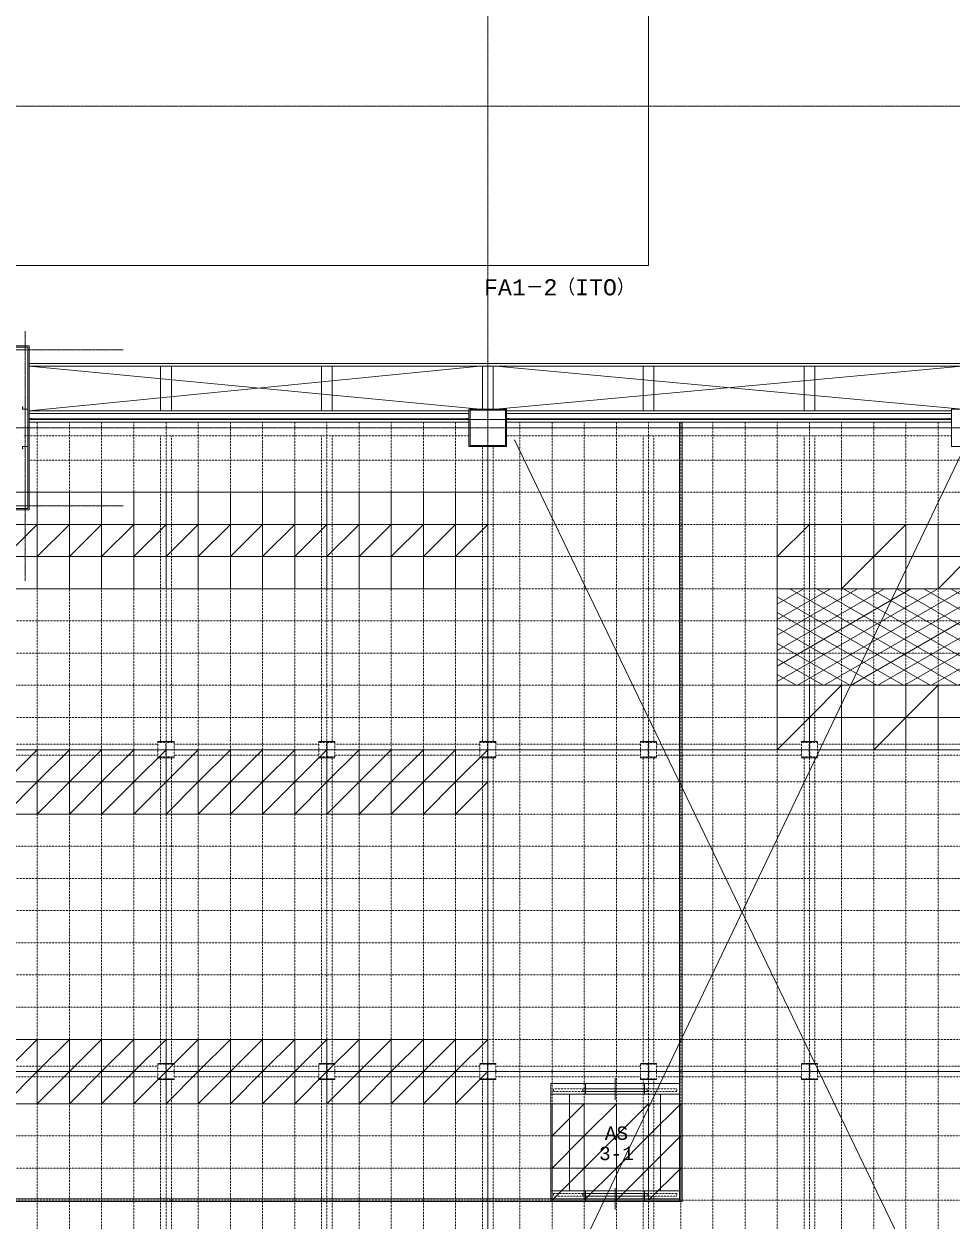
# Model space of a CAD drawing. Extents: x 73996 to 686888, y -9729 to 263202.
# Drawn here: x 337276 to 354586, y 202415 to 224733 of the extents above; entities that cross this region are included whole.
import ezdxf
from ezdxf.enums import TextEntityAlignment as Align

# ---------------------------------------------------------------- set-up
doc = ezdxf.new("R2010")
doc.units = 0
doc.header["$LTSCALE"] = 20
doc.linetypes.add('Data Center Layout_L20$0$CENTER', pattern=[2, 1.25, -0.25, 0.25, -0.25])
doc.linetypes.add('Data Center Layout_L20$0$DOTK1', pattern=[0.1, 0.05, -0.05])
for name, color, linetype, lineweight in [('Data Center Layout_L20$0$$ALDG', 252, 'Data Center Layout_L20$0$DOTK1', 0), ('Data Center Layout_L20$0$$ALDG-P', 252, 'Continuous', 0), ('Data Center Layout_L20$0$$AREA-RC', 252, 'Continuous', 0), ('Data Center Layout_L20$0$$OOBIKI', 252, 'Data Center Layout_L20$0$DOTK1', 0), ('Data Center Layout_L20$0$ARC', 252, 'Continuous', 0), ('Data Center Layout_L20$0$H-SIN', 252, 'Data Center Layout_L20$0$CENTER', 9), ('Data Center Layout_L20$0$HOJO1', 252, 'Continuous', 0), ('Data Center Layout_L20$0$K-SIN', 252, 'Data Center Layout_L20$0$CENTER', 9)]:
    doc.layers.add(name, color=color, linetype=linetype, lineweight=lineweight)
doc.styles.add('Data Center Layout_L20$0$ATS', font='monotxt', dxfattribs={"bigfont": 'BIGFONT'})

# ---------------------------------------------------------------- blocks, each defined once
blk = doc.blocks.new('Data Center Layout_L20$0$45%-AL-G')
blk.add_line((600, 600), (0, 0))
blk.add_lwpolyline([(0, 0), (600, 0), (600, 600), (0, 600)], close=True)
blk = doc.blocks.new('Data Center Layout_L20$0$BLANK')
blk.add_lwpolyline([(0, 0), (600, 0), (600, 600), (0, 600)], close=True)
blk = doc.blocks.new('Data Center Layout_L20$0$A$C80dc7663')
at = {"layer": 'Data Center Layout_L20$0$$ALDG-P', "linetype": 'Data Center Layout_L20$0$DOTK1'}
h = blk.add_hatch(dxfattribs=at)
h.set_pattern_fill('EXP', color=256, scale=100, style=0)
h.set_pattern_definition([(30, (275940.24, 28654.4), (-125, 216.50635), []), (330, (275940.24, 28654.4), (125, 216.50635), [])])
h.paths.add_polyline_path([(393340.24, 179245.59), (398140.24, 179245.59), (398140.24, 181045.59), (393340.24, 181045.59)])
at = {"layer": 'Data Center Layout_L20$0$$ALDG'}
for p, q in [((379540.24, 148995.59), (379540.24, 184153.09)), ((380140.24, 184153.09), (380140.24, 148995.59)), ((380740.24, 148995.59), (380740.24, 184153.09)), ((381340.24, 184153.09), (381340.24, 148995.59)), ((381940.24, 148995.59), (381940.24, 184153.09)), ((382540.24, 184153.09), (382540.24, 148995.59)), ((383140.24, 148995.59), (383140.24, 184153.09)), ((383740.24, 184153.09), (383740.24, 148995.59)), ((384340.24, 148995.59), (384340.24, 184153.09)), ((384940.24, 184153.09), (384940.24, 148995.59)), ((385540.24, 148995.59), (385540.24, 184153.09)), ((386140.24, 184153.09), (386140.24, 148995.59)), ((386740.24, 148995.59), (386740.24, 184153.09)), ((387340.24, 148995.59), (387340.24, 184153.09)), ((388540.24, 184153.09), (388540.24, 148995.59)), ((389140.24, 148995.59), (389140.24, 184153.09)), ((389740.24, 184153.09), (389740.24, 148995.59)), ((390340.24, 148995.59), (390340.24, 184153.09)), ((390940.24, 184153.09), (390940.24, 148395.59)), ((391540.24, 148395.59), (391540.24, 184153.09)), ((392140.24, 184153.09), (392140.24, 148395.59)), ((392740.24, 148395.59), (392740.24, 184153.09)), ((393340.24, 184153.09), (393340.24, 148395.59)), ((393940.24, 148395.59), (393940.24, 184153.09)), ((394540.24, 184153.09), (394540.24, 148395.59)), ((395140.24, 148395.59), (395140.24, 184153.09)), ((395740.24, 184153.09), (395740.24, 148395.59)), ((396340.24, 148395.59), (396340.24, 184153.09)), ((387590.24, 184045.59), (379390.24, 184045.59)), ((388290.24, 184045.59), (396590.24, 184045.59)), ((387940.24, 183695.59), (387940.24, 166395.59)), ((379390.24, 183445.59), (405940.24, 183445.59)), ((426590.24, 182845.59), (379440.24, 182845.59)), ((490090.24, 182245.59), (334590.24, 182245.59)), ((490090.24, 181645.59), (339340.24, 181645.59)), ((339340.24, 181045.59), (490090.24, 181045.59)), ((490090.24, 180445.59), (339340.24, 180445.59)), ((531290.24, 179845.59), (334590.24, 179845.59)), ((334590.24, 179245.59), (531290.24, 179245.59)), ((531290.24, 178645.59), (334590.24, 178645.59)), ((334590.24, 178045.59), (531290.24, 178045.59)), ((334590.24, 177445.59), (531290.24, 177445.59)), ((531290.24, 176845.59), (334590.24, 176845.59)), ((334590.24, 176245.59), (531290.24, 176245.59)), ((531290.24, 175645.59), (334590.24, 175645.59)), ((531290.24, 175045.59), (334590.24, 175045.59)), ((334590.24, 174445.59), (531290.24, 174445.59)), ((531290.24, 173845.59), (334590.24, 173845.59)), ((334590.24, 173245.59), (531290.24, 173245.59)), ((334590.24, 172645.59), (531290.24, 172645.59)), ((334590.24, 172045.59), (531290.24, 172045.59)), ((531290.24, 171445.59), (334590.24, 171445.59)), ((334590.24, 170845.59), (531290.24, 170845.59)), ((531290.24, 170245.59), (334590.24, 170245.59)), ((334590.24, 169645.59), (531290.24, 169645.59))]:
    blk.add_line(p, q, dxfattribs=at)
at = {"layer": 'Data Center Layout_L20$0$$ALDG-P'}
for points in [[(393340.24, 181045.59), (398140.24, 181045.59), (398140.24, 182245.59), (393340.24, 182245.59)], [(393340.24, 178045.59), (398140.24, 178045.59), (398140.24, 179245.59), (393340.24, 179245.59)]]:
    blk.add_lwpolyline(points, close=True, dxfattribs=at)
at = {"layer": 'Data Center Layout_L20$0$$AREA-RC'}
for points in [[(334590.24, 182845.59), (334590.24, 184203.09), (372590.24, 184203.09), (372590.24, 182845.59), (342940.24, 182845.59), (342940.24, 181045.59), (387940.24, 181045.59), (387940.24, 182845.59), (379390.24, 182845.59), (379390.24, 184203.09), (396590.24, 184203.09), (396590.24, 183695.59), (396940.24, 183695.59), (396940.24, 182245.59), (393340.24, 182245.59), (393340.24, 178045.59), (396940.24, 178045.59), (396940.24, 166645.59), (336340.24, 166645.59), (336340.24, 178645.59), (339940.24, 178645.59), (339940.24, 182845.59)], [(342940.24, 176845.59), (387940.24, 176845.59), (387940.24, 178045.59), (342940.24, 178045.59)], [(342940.24, 171445.59), (387940.24, 171445.59), (387940.24, 172645.59), (342940.24, 172645.59)], [(389140.24, 169645.59), (391540.24, 169645.59), (391540.24, 171445.59), (389140.24, 171445.59)]]:
    blk.add_lwpolyline(points, close=True, dxfattribs=at)
at = {"layer": 'Data Center Layout_L20$0$$OOBIKI'}
for p, q in [((379290.24, 183895.59), (387590.24, 183895.59)), ((381840.24, 178195.59), (381840.24, 183895.59)), ((382040.24, 178195.59), (382040.24, 183895.59)), ((384840.24, 178195.59), (384840.24, 183895.59)), ((385040.24, 178195.59), (385040.24, 183895.59)), ((387840.24, 178195.59), (387840.24, 183695.59)), ((388040.24, 178195.59), (388040.24, 183695.59)), ((388290.24, 183895.59), (396590.24, 183895.59)), ((390840.24, 178195.59), (390840.24, 183895.59)), ((391040.24, 178195.59), (391040.24, 183895.59)), ((393840.24, 178195.59), (393840.24, 183895.59)), ((394040.24, 178195.59), (394040.24, 183895.59)), ((381790.24, 178145.59), (379090.24, 178145.59)), ((384790.24, 178145.59), (382090.24, 178145.59)), ((387790.24, 178145.59), (385090.24, 178145.59)), ((390790.24, 178145.59), (388090.24, 178145.59)), ((393790.24, 178145.59), (391090.24, 178145.59)), ((396790.24, 178145.59), (394090.24, 178145.59)), ((379090.24, 177945.59), (381790.24, 177945.59)), ((381840.24, 172195.59), (381840.24, 177895.59)), ((382040.24, 172195.59), (382040.24, 177895.59)), ((382090.24, 177945.59), (384790.24, 177945.59)), ((384840.24, 172195.59), (384840.24, 177895.59)), ((385040.24, 172195.59), (385040.24, 177895.59)), ((385090.24, 177945.59), (387790.24, 177945.59)), ((387840.24, 172195.59), (387840.24, 177895.59)), ((388040.24, 172195.59), (388040.24, 177895.59)), ((388090.24, 177945.59), (390790.24, 177945.59)), ((390840.24, 172195.59), (390840.24, 177895.59)), ((391040.24, 172195.59), (391040.24, 177895.59)), ((391090.24, 177945.59), (393790.24, 177945.59)), ((393840.24, 172195.59), (393840.24, 177895.59)), ((394040.24, 172195.59), (394040.24, 177895.59)), ((394090.24, 177945.59), (396790.24, 177945.59)), ((381790.24, 172145.59), (379090.24, 172145.59)), ((384790.24, 172145.59), (382090.24, 172145.59)), ((387790.24, 172145.59), (385090.24, 172145.59)), ((390790.24, 172145.59), (388090.24, 172145.59)), ((393790.24, 172145.59), (391090.24, 172145.59)), ((396790.24, 172145.59), (394090.24, 172145.59)), ((379090.24, 171945.59), (381790.24, 171945.59)), ((381840.24, 166195.59), (381840.24, 171895.59)), ((382040.24, 166195.59), (382040.24, 171895.59)), ((382090.24, 171945.59), (384790.24, 171945.59)), ((384840.24, 166195.59), (384840.24, 171895.59)), ((385040.24, 166195.59), (385040.24, 171895.59)), ((385090.24, 171945.59), (387790.24, 171945.59)), ((387840.24, 166395.59), (387840.24, 171895.59)), ((388040.24, 166395.59), (388040.24, 171895.59)), ((388090.24, 171945.59), (390790.24, 171945.59)), ((390840.24, 166195.59), (390840.24, 171895.59)), ((391040.24, 166195.59), (391040.24, 171895.59)), ((391090.24, 171945.59), (393790.24, 171945.59)), ((393840.24, 166195.59), (393840.24, 171895.59)), ((394040.24, 166195.59), (394040.24, 171895.59)), ((394090.24, 171945.59), (396790.24, 171945.59))]:
    blk.add_line(p, q, dxfattribs=at)
at = {"layer": 'Data Center Layout_L20$0$$OOBIKI', "linetype": 'Data Center Layout_L20$0$DOTK1'}
for points in [[(381790.24, 178195.59), (382090.24, 178195.59), (382090.24, 178180.59), (381945.24, 178180.59), (381945.24, 177910.59), (382090.24, 177910.59), (382090.24, 177895.59), (381790.24, 177895.59), (381790.24, 177910.59), (381935.24, 177910.59), (381935.24, 178180.59), (381790.24, 178180.59)], [(384790.24, 178195.59), (385090.24, 178195.59), (385090.24, 178180.59), (384945.24, 178180.59), (384945.24, 177910.59), (385090.24, 177910.59), (385090.24, 177895.59), (384790.24, 177895.59), (384790.24, 177910.59), (384935.24, 177910.59), (384935.24, 178180.59), (384790.24, 178180.59)], [(387790.24, 178195.59), (388090.24, 178195.59), (388090.24, 178180.59), (387945.24, 178180.59), (387945.24, 177910.59), (388090.24, 177910.59), (388090.24, 177895.59), (387790.24, 177895.59), (387790.24, 177910.59), (387935.24, 177910.59), (387935.24, 178180.59), (387790.24, 178180.59)], [(390790.24, 178195.59), (391090.24, 178195.59), (391090.24, 178180.59), (390945.24, 178180.59), (390945.24, 177910.59), (391090.24, 177910.59), (391090.24, 177895.59), (390790.24, 177895.59), (390790.24, 177910.59), (390935.24, 177910.59), (390935.24, 178180.59), (390790.24, 178180.59)], [(393790.24, 178195.59), (394090.24, 178195.59), (394090.24, 178180.59), (393945.24, 178180.59), (393945.24, 177910.59), (394090.24, 177910.59), (394090.24, 177895.59), (393790.24, 177895.59), (393790.24, 177910.59), (393935.24, 177910.59), (393935.24, 178180.59), (393790.24, 178180.59)], [(381790.24, 172195.59), (382090.24, 172195.59), (382090.24, 172180.59), (381945.24, 172180.59), (381945.24, 171910.59), (382090.24, 171910.59), (382090.24, 171895.59), (381790.24, 171895.59), (381790.24, 171910.59), (381935.24, 171910.59), (381935.24, 172180.59), (381790.24, 172180.59)], [(384790.24, 172195.59), (385090.24, 172195.59), (385090.24, 172180.59), (384945.24, 172180.59), (384945.24, 171910.59), (385090.24, 171910.59), (385090.24, 171895.59), (384790.24, 171895.59), (384790.24, 171910.59), (384935.24, 171910.59), (384935.24, 172180.59), (384790.24, 172180.59)], [(387790.24, 172195.59), (388090.24, 172195.59), (388090.24, 172180.59), (387945.24, 172180.59), (387945.24, 171910.59), (388090.24, 171910.59), (388090.24, 171895.59), (387790.24, 171895.59), (387790.24, 171910.59), (387935.24, 171910.59), (387935.24, 172180.59), (387790.24, 172180.59)], [(390790.24, 172195.59), (391090.24, 172195.59), (391090.24, 172180.59), (390945.24, 172180.59), (390945.24, 171910.59), (391090.24, 171910.59), (391090.24, 171895.59), (390790.24, 171895.59), (390790.24, 171910.59), (390935.24, 171910.59), (390935.24, 172180.59), (390790.24, 172180.59)], [(393790.24, 172195.59), (394090.24, 172195.59), (394090.24, 172180.59), (393945.24, 172180.59), (393945.24, 171910.59), (394090.24, 171910.59), (394090.24, 171895.59), (393790.24, 171895.59), (393790.24, 171910.59), (393935.24, 171910.59), (393935.24, 172180.59), (393790.24, 172180.59)]]:
    blk.add_lwpolyline(points, close=True, dxfattribs=at)
at = {"layer": 'Data Center Layout_L20$0$$OOBIKI'}
for points in [[(381790.24, 177895.59), (382090.24, 177895.59), (382090.24, 178195.59), (381790.24, 178195.59)], [(384790.24, 177895.59), (385090.24, 177895.59), (385090.24, 178195.59), (384790.24, 178195.59)], [(387790.24, 177895.59), (388090.24, 177895.59), (388090.24, 178195.59), (387790.24, 178195.59)], [(390790.24, 177895.59), (391090.24, 177895.59), (391090.24, 178195.59), (390790.24, 178195.59)], [(393790.24, 177895.59), (394090.24, 177895.59), (394090.24, 178195.59), (393790.24, 178195.59)], [(381790.24, 171895.59), (382090.24, 171895.59), (382090.24, 172195.59), (381790.24, 172195.59)], [(384790.24, 171895.59), (385090.24, 171895.59), (385090.24, 172195.59), (384790.24, 172195.59)], [(387790.24, 171895.59), (388090.24, 171895.59), (388090.24, 172195.59), (387790.24, 172195.59)], [(390790.24, 171895.59), (391090.24, 171895.59), (391090.24, 172195.59), (390790.24, 172195.59)], [(393790.24, 171895.59), (394090.24, 171895.59), (394090.24, 172195.59), (393790.24, 172195.59)]]:
    blk.add_lwpolyline(points, close=True, dxfattribs=at)
at = {"layer": 'Data Center Layout_L20$0$ARC'}
for p, q in [((378640.24, 185575.59), (379390.24, 185575.59)), ((378640.24, 185550.59), (379365.24, 185550.59)), ((379365.24, 182540.59), (379365.24, 185550.59)), ((379390.24, 182515.59), (379390.24, 185575.59)), ((424540.24, 185245.59), (379390.24, 185245.59)), ((387790.24, 184395.59), (379390.24, 185195.59)), ((379390.24, 184365.59), (387790.24, 185195.59)), ((424490.24, 185195.59), (379390.24, 185195.59)), ((396790.24, 184395.59), (388090.24, 185195.59)), ((388090.24, 184395.59), (396790.24, 185195.59)), ((387590.24, 184365.59), (379390.24, 184365.59)), ((396590.24, 184365.59), (388290.24, 184365.59)), ((387590.24, 184315.59), (379390.24, 184315.59)), ((387590.24, 184215.59), (379390.24, 184215.59)), ((387590.24, 184203.09), (379390.24, 184203.09)), ((387590.24, 184153.09), (379390.24, 184153.09)), ((396590.24, 184315.59), (388290.24, 184315.59)), ((396590.24, 184215.59), (388290.24, 184215.59)), ((396590.24, 184203.09), (388290.24, 184203.09)), ((396590.24, 184153.09), (388290.24, 184153.09)), ((391515.24, 169670.59), (391515.24, 184153.09)), ((391565.24, 169620.59), (391565.24, 184153.09)), ((378640.24, 182540.59), (379365.24, 182540.59)), ((378640.24, 182515.59), (379390.24, 182515.59)), ((339915.7, 169620.59), (391565.24, 169620.59)), ((339965.24, 169670.59), (391515.24, 169670.59))]:
    blk.add_line(p, q, dxfattribs=at)
at = {"layer": 'Data Center Layout_L20$0$ARC', "linetype": 'Continuous'}
for p, q in [((390315.24, 171920.59), (390315.24, 171520.59)), ((389765.24, 171820.59), (389765.24, 171620.59)), ((390865.24, 171820.59), (390865.24, 171620.59)), ((389115.24, 171620.59), (391515.24, 171620.59)), ((389465.24, 171620.59), (389465.24, 169820.59)), ((391165.24, 171620.59), (391165.24, 169820.59)), ((390315.24, 169470.59), (390315.24, 169870.59)), ((389115.24, 169820.59), (391515.24, 169820.59)), ((389765.24, 169620.59), (389765.24, 169820.59)), ((390865.24, 169620.59), (390865.24, 169820.59))]:
    blk.add_line(p, q, dxfattribs=at)
at = {"layer": 'Data Center Layout_L20$0$ARC'}
for points in [[(390940.24, 187070.59), (355000.24, 187070.59), (355000.24, 202045.59), (390940.24, 202045.59)], [(381840.24, 184365.59), (382040.24, 184365.59), (382040.24, 185195.59), (381840.24, 185195.59)], [(384840.24, 184365.59), (385040.24, 184365.59), (385040.24, 185195.59), (384840.24, 185195.59)], [(387840.24, 184395.59), (388040.24, 184395.59), (388040.24, 185195.59), (387840.24, 185195.59)], [(390840.24, 184365.59), (391040.24, 184365.59), (391040.24, 185195.59), (390840.24, 185195.59)], [(393840.24, 184365.59), (394040.24, 184365.59), (394040.24, 185195.59), (393840.24, 185195.59)], [(387590.24, 183695.59), (387590.24, 184395.59), (388290.24, 184395.59), (388290.24, 183695.59)], [(387610.24, 183715.59), (387610.24, 184375.59), (388270.24, 184375.59), (388270.24, 183715.59)], [(396590.24, 183695.59), (396590.24, 184395.59), (397290.24, 184395.59), (397290.24, 183695.59)], [(393340.24, 179245.59), (398140.24, 179245.59), (398140.24, 181045.59), (393340.24, 181045.59)]]:
    blk.add_lwpolyline(points, close=True, dxfattribs=at)
for points in [[(379275.24, 184435.59), (379265.24, 184435.59), (379265.24, 184395.59), (379365.24, 184395.59), (379365.24, 184435.59), (379355.24, 184435.59)], [(379430.24, 184225.59), (379430.24, 184215.59), (379390.24, 184215.59), (379390.24, 184315.59), (379430.24, 184315.59), (379430.24, 184305.59)], [(387550.24, 184225.59), (387550.24, 184215.59), (387590.24, 184215.59), (387590.24, 184315.59), (387550.24, 184315.59), (387550.24, 184305.59)], [(388330.24, 184225.59), (388330.24, 184215.59), (388290.24, 184215.59), (388290.24, 184315.59), (388330.24, 184315.59), (388330.24, 184305.59)], [(396550.24, 184225.59), (396550.24, 184215.59), (396590.24, 184215.59), (396590.24, 184315.59), (396550.24, 184315.59), (396550.24, 184305.59)], [(379275.24, 183655.59), (379265.24, 183655.59), (379265.24, 183695.59), (379365.24, 183695.59), (379365.24, 183655.59), (379355.24, 183655.59)]]:
    blk.add_lwpolyline(points, dxfattribs=at)
at = {"layer": 'Data Center Layout_L20$0$ARC', "flags": 128}
blk.add_lwpolyline([(391515.24, 171820.59), (391515.24, 169620.59), (389115.24, 169620.59), (389115.24, 171820.59), (391515.24, 171820.59), (391515.24, 171820.59)], close=True, dxfattribs=at)
at = {"layer": 'Data Center Layout_L20$0$ARC', "linetype": 'Data Center Layout_L20$0$DOTK1'}
for points in [[(389765.24, 171720.59), (389765.24, 171670.59), (389165.24, 171670.59), (389165.24, 171720.59)], [(390865.24, 171720.59), (390865.24, 171670.59), (391465.24, 171670.59), (391465.24, 171720.59)], [(389765.24, 169720.59), (389765.24, 169770.59), (389165.24, 169770.59), (389165.24, 169720.59)], [(390865.24, 169720.59), (390865.24, 169770.59), (391465.24, 169770.59), (391465.24, 169720.59)]]:
    blk.add_lwpolyline(points, close=True, dxfattribs=at)
at = {"layer": 'Data Center Layout_L20$0$ARC', "linetype": 'Continuous'}
for points in [[(390315.24, 171720.59), (390315.24, 171670.59), (389715.24, 171670.59), (389715.24, 171720.59)], [(390315.24, 171720.59), (390315.24, 171670.59), (390915.24, 171670.59), (390915.24, 171720.59)], [(390315.24, 169720.59), (390315.24, 169770.59), (389715.24, 169770.59), (389715.24, 169720.59)], [(390315.24, 169720.59), (390315.24, 169770.59), (390915.24, 169770.59), (390915.24, 169720.59)]]:
    blk.add_lwpolyline(points, close=True, dxfattribs=at)
at = {"layer": 'Data Center Layout_L20$0$H-SIN'}
for p, q in [((387940.24, 124521.53), (387940.24, 230045.59)), ((294307.41, 190045.59), (588940.24, 190045.59)), ((294307.41, 184045.59), (588940.24, 184045.59)), ((294307.41, 178045.59), (588940.24, 178045.59)), ((294307.41, 172045.59), (588940.24, 172045.59))]:
    blk.add_line(p, q, dxfattribs=at)
at = {"layer": 'Data Center Layout_L20$0$HOJO1'}
for p, q in [((388440.24, 183820.59), (396840.24, 166395.59)), ((388440.24, 166145.59), (396840.24, 183695.59))]:
    blk.add_line(p, q, dxfattribs=at)
at = {"layer": 'Data Center Layout_L20$0$K-SIN'}
for p, q in [((379315.24, 181195.59), (379315.24, 185850.59)), ((372078.81, 185500.59), (381140.24, 185500.59)), ((372078.81, 182590.59), (381140.24, 182590.59))]:
    blk.add_line(p, q, dxfattribs=at)
at = {"layer": 'Data Center Layout_L20$0$$ALDG-P'}
for name, p in [('Data Center Layout_L20$0$BLANK', (378940.24, 182245.59)), ('Data Center Layout_L20$0$BLANK', (379540.24, 182245.59)), ('Data Center Layout_L20$0$BLANK', (380140.24, 182245.59)), ('Data Center Layout_L20$0$BLANK', (380740.24, 182245.59)), ('Data Center Layout_L20$0$BLANK', (381340.24, 182245.59)), ('Data Center Layout_L20$0$BLANK', (381940.24, 182245.59)), ('Data Center Layout_L20$0$BLANK', (382540.24, 182245.59)), ('Data Center Layout_L20$0$BLANK', (383140.24, 182245.59)), ('Data Center Layout_L20$0$BLANK', (383740.24, 182245.59)), ('Data Center Layout_L20$0$BLANK', (384340.24, 182245.59)), ('Data Center Layout_L20$0$BLANK', (384940.24, 182245.59)), ('Data Center Layout_L20$0$BLANK', (385540.24, 182245.59)), ('Data Center Layout_L20$0$BLANK', (386140.24, 182245.59)), ('Data Center Layout_L20$0$BLANK', (386740.24, 182245.59)), ('Data Center Layout_L20$0$BLANK', (387340.24, 182245.59)), ('Data Center Layout_L20$0$45%-AL-G', (378940.24, 181645.59)), ('Data Center Layout_L20$0$45%-AL-G', (379540.24, 181645.59)), ('Data Center Layout_L20$0$45%-AL-G', (380140.24, 181645.59)), ('Data Center Layout_L20$0$45%-AL-G', (380740.24, 181645.59)), ('Data Center Layout_L20$0$45%-AL-G', (381340.24, 181645.59)), ('Data Center Layout_L20$0$45%-AL-G', (381940.24, 181645.59)), ('Data Center Layout_L20$0$45%-AL-G', (382540.24, 181645.59)), ('Data Center Layout_L20$0$45%-AL-G', (383140.24, 181645.59)), ('Data Center Layout_L20$0$45%-AL-G', (383740.24, 181645.59)), ('Data Center Layout_L20$0$45%-AL-G', (384340.24, 181645.59)), ('Data Center Layout_L20$0$45%-AL-G', (384940.24, 181645.59)), ('Data Center Layout_L20$0$45%-AL-G', (385540.24, 181645.59)), ('Data Center Layout_L20$0$45%-AL-G', (386140.24, 181645.59)), ('Data Center Layout_L20$0$45%-AL-G', (386740.24, 181645.59)), ('Data Center Layout_L20$0$45%-AL-G', (387340.24, 181645.59)), ('Data Center Layout_L20$0$45%-AL-G', (393340.24, 181645.59)), ('Data Center Layout_L20$0$BLANK', (393940.24, 181645.59)), ('Data Center Layout_L20$0$BLANK', (394540.24, 181645.59)), ('Data Center Layout_L20$0$45%-AL-G', (395140.24, 181645.59)), ('Data Center Layout_L20$0$BLANK', (395740.24, 181645.59)), ('Data Center Layout_L20$0$BLANK', (396340.24, 181645.59)), ('Data Center Layout_L20$0$BLANK', (378940.24, 181045.59)), ('Data Center Layout_L20$0$BLANK', (379540.24, 181045.59)), ('Data Center Layout_L20$0$BLANK', (380140.24, 181045.59)), ('Data Center Layout_L20$0$BLANK', (380740.24, 181045.59)), ('Data Center Layout_L20$0$BLANK', (381340.24, 181045.59)), ('Data Center Layout_L20$0$BLANK', (381940.24, 181045.59)), ('Data Center Layout_L20$0$BLANK', (382540.24, 181045.59)), ('Data Center Layout_L20$0$BLANK', (383140.24, 181045.59)), ('Data Center Layout_L20$0$BLANK', (383740.24, 181045.59)), ('Data Center Layout_L20$0$BLANK', (384340.24, 181045.59)), ('Data Center Layout_L20$0$BLANK', (384940.24, 181045.59)), ('Data Center Layout_L20$0$BLANK', (385540.24, 181045.59)), ('Data Center Layout_L20$0$BLANK', (386140.24, 181045.59)), ('Data Center Layout_L20$0$BLANK', (386740.24, 181045.59)), ('Data Center Layout_L20$0$BLANK', (387340.24, 181045.59)), ('Data Center Layout_L20$0$BLANK', (393340.24, 181045.59)), ('Data Center Layout_L20$0$BLANK', (393940.24, 181045.59)), ('Data Center Layout_L20$0$45%-AL-G', (394540.24, 181045.59)), ('Data Center Layout_L20$0$BLANK', (395140.24, 181045.59)), ('Data Center Layout_L20$0$BLANK', (395740.24, 181045.59)), ('Data Center Layout_L20$0$45%-AL-G', (396340.24, 181045.59)), ('Data Center Layout_L20$0$BLANK', (393340.24, 178645.59)), ('Data Center Layout_L20$0$45%-AL-G', (393940.24, 178645.59)), ('Data Center Layout_L20$0$BLANK', (394540.24, 178645.59)), ('Data Center Layout_L20$0$BLANK', (395140.24, 178645.59)), ('Data Center Layout_L20$0$45%-AL-G', (395740.24, 178645.59)), ('Data Center Layout_L20$0$BLANK', (396340.24, 178645.59)), ('Data Center Layout_L20$0$45%-AL-G', (393340.24, 178045.59)), ('Data Center Layout_L20$0$BLANK', (393940.24, 178045.59)), ('Data Center Layout_L20$0$BLANK', (394540.24, 178045.59)), ('Data Center Layout_L20$0$45%-AL-G', (395140.24, 178045.59)), ('Data Center Layout_L20$0$BLANK', (395740.24, 178045.59)), ('Data Center Layout_L20$0$BLANK', (396340.24, 178045.59)), ('Data Center Layout_L20$0$45%-AL-G', (378940.24, 177445.59)), ('Data Center Layout_L20$0$45%-AL-G', (379540.24, 177445.59)), ('Data Center Layout_L20$0$45%-AL-G', (380140.24, 177445.59)), ('Data Center Layout_L20$0$45%-AL-G', (380740.24, 177445.59)), ('Data Center Layout_L20$0$45%-AL-G', (381340.24, 177445.59)), ('Data Center Layout_L20$0$45%-AL-G', (381940.24, 177445.59)), ('Data Center Layout_L20$0$45%-AL-G', (382540.24, 177445.59)), ('Data Center Layout_L20$0$45%-AL-G', (383140.24, 177445.59)), ('Data Center Layout_L20$0$45%-AL-G', (383740.24, 177445.59)), ('Data Center Layout_L20$0$45%-AL-G', (384340.24, 177445.59)), ('Data Center Layout_L20$0$45%-AL-G', (384940.24, 177445.59)), ('Data Center Layout_L20$0$45%-AL-G', (385540.24, 177445.59)), ('Data Center Layout_L20$0$45%-AL-G', (386140.24, 177445.59)), ('Data Center Layout_L20$0$45%-AL-G', (386740.24, 177445.59)), ('Data Center Layout_L20$0$45%-AL-G', (387340.24, 177445.59)), ('Data Center Layout_L20$0$45%-AL-G', (378940.24, 176845.59)), ('Data Center Layout_L20$0$45%-AL-G', (379540.24, 176845.59)), ('Data Center Layout_L20$0$45%-AL-G', (380140.24, 176845.59)), ('Data Center Layout_L20$0$45%-AL-G', (380740.24, 176845.59)), ('Data Center Layout_L20$0$45%-AL-G', (381340.24, 176845.59)), ('Data Center Layout_L20$0$45%-AL-G', (381940.24, 176845.59)), ('Data Center Layout_L20$0$45%-AL-G', (382540.24, 176845.59)), ('Data Center Layout_L20$0$45%-AL-G', (383140.24, 176845.59)), ('Data Center Layout_L20$0$45%-AL-G', (383740.24, 176845.59)), ('Data Center Layout_L20$0$45%-AL-G', (384340.24, 176845.59)), ('Data Center Layout_L20$0$45%-AL-G', (384940.24, 176845.59)), ('Data Center Layout_L20$0$45%-AL-G', (385540.24, 176845.59)), ('Data Center Layout_L20$0$45%-AL-G', (386140.24, 176845.59)), ('Data Center Layout_L20$0$45%-AL-G', (386740.24, 176845.59)), ('Data Center Layout_L20$0$45%-AL-G', (387340.24, 176845.59)), ('Data Center Layout_L20$0$45%-AL-G', (378940.24, 172045.59)), ('Data Center Layout_L20$0$45%-AL-G', (379540.24, 172045.59)), ('Data Center Layout_L20$0$45%-AL-G', (380140.24, 172045.59)), ('Data Center Layout_L20$0$45%-AL-G', (380740.24, 172045.59)), ('Data Center Layout_L20$0$45%-AL-G', (381340.24, 172045.59)), ('Data Center Layout_L20$0$45%-AL-G', (381940.24, 172045.59)), ('Data Center Layout_L20$0$45%-AL-G', (382540.24, 172045.59)), ('Data Center Layout_L20$0$45%-AL-G', (383140.24, 172045.59)), ('Data Center Layout_L20$0$45%-AL-G', (383740.24, 172045.59)), ('Data Center Layout_L20$0$45%-AL-G', (384340.24, 172045.59)), ('Data Center Layout_L20$0$45%-AL-G', (384940.24, 172045.59)), ('Data Center Layout_L20$0$45%-AL-G', (385540.24, 172045.59)), ('Data Center Layout_L20$0$45%-AL-G', (386140.24, 172045.59)), ('Data Center Layout_L20$0$45%-AL-G', (386740.24, 172045.59)), ('Data Center Layout_L20$0$45%-AL-G', (387340.24, 172045.59)), ('Data Center Layout_L20$0$45%-AL-G', (378940.24, 171445.59)), ('Data Center Layout_L20$0$45%-AL-G', (379540.24, 171445.59)), ('Data Center Layout_L20$0$45%-AL-G', (380140.24, 171445.59)), ('Data Center Layout_L20$0$45%-AL-G', (380740.24, 171445.59)), ('Data Center Layout_L20$0$45%-AL-G', (381340.24, 171445.59)), ('Data Center Layout_L20$0$45%-AL-G', (381940.24, 171445.59)), ('Data Center Layout_L20$0$45%-AL-G', (382540.24, 171445.59)), ('Data Center Layout_L20$0$45%-AL-G', (383140.24, 171445.59)), ('Data Center Layout_L20$0$45%-AL-G', (383740.24, 171445.59)), ('Data Center Layout_L20$0$45%-AL-G', (384340.24, 171445.59)), ('Data Center Layout_L20$0$45%-AL-G', (384940.24, 171445.59)), ('Data Center Layout_L20$0$45%-AL-G', (385540.24, 171445.59)), ('Data Center Layout_L20$0$45%-AL-G', (386140.24, 171445.59)), ('Data Center Layout_L20$0$45%-AL-G', (386740.24, 171445.59)), ('Data Center Layout_L20$0$45%-AL-G', (387340.24, 171445.59)), ('Data Center Layout_L20$0$45%-AL-G', (389140.24, 170845.59)), ('Data Center Layout_L20$0$45%-AL-G', (389740.24, 170845.59)), ('Data Center Layout_L20$0$45%-AL-G', (390340.24, 170845.59)), ('Data Center Layout_L20$0$45%-AL-G', (390940.24, 170845.59)), ('Data Center Layout_L20$0$45%-AL-G', (389140.24, 170245.59)), ('Data Center Layout_L20$0$45%-AL-G', (389740.24, 170245.59)), ('Data Center Layout_L20$0$45%-AL-G', (390340.24, 170245.59)), ('Data Center Layout_L20$0$45%-AL-G', (390940.24, 170245.59)), ('Data Center Layout_L20$0$45%-AL-G', (389140.24, 169645.59)), ('Data Center Layout_L20$0$45%-AL-G', (389740.24, 169645.59)), ('Data Center Layout_L20$0$45%-AL-G', (390340.24, 169645.59)), ('Data Center Layout_L20$0$45%-AL-G', (390940.24, 169645.59))]:
    blk.add_blockref(name, p, dxfattribs=at)
at = {"layer": 'Data Center Layout_L20$0$ARC', "style": 'Data Center Layout_L20$0$ATS'}
blk.add_text('FA1－2（ITO）', height=300, dxfattribs=at).set_placement((389275.53, 186666.2), align=Align.MIDDLE_CENTER)
for s, p in [('AS', (390341.44, 170771.8)), ('3-1', (390341.44, 170393.2))]:
    blk.add_text(s, height=250, dxfattribs=at).set_placement(p, align=Align.CENTER)
blk = doc.blocks.new('Data Center Layout_L20')
blk.add_blockref('Data Center Layout_L20$0$A$C80dc7663', (-42015, 33157))

msp = doc.modelspace()

# ---------------------------------------------------------------- block references
msp.add_blockref('Data Center Layout_L20', (0, 0))

doc.saveas('drawing.dxf')
